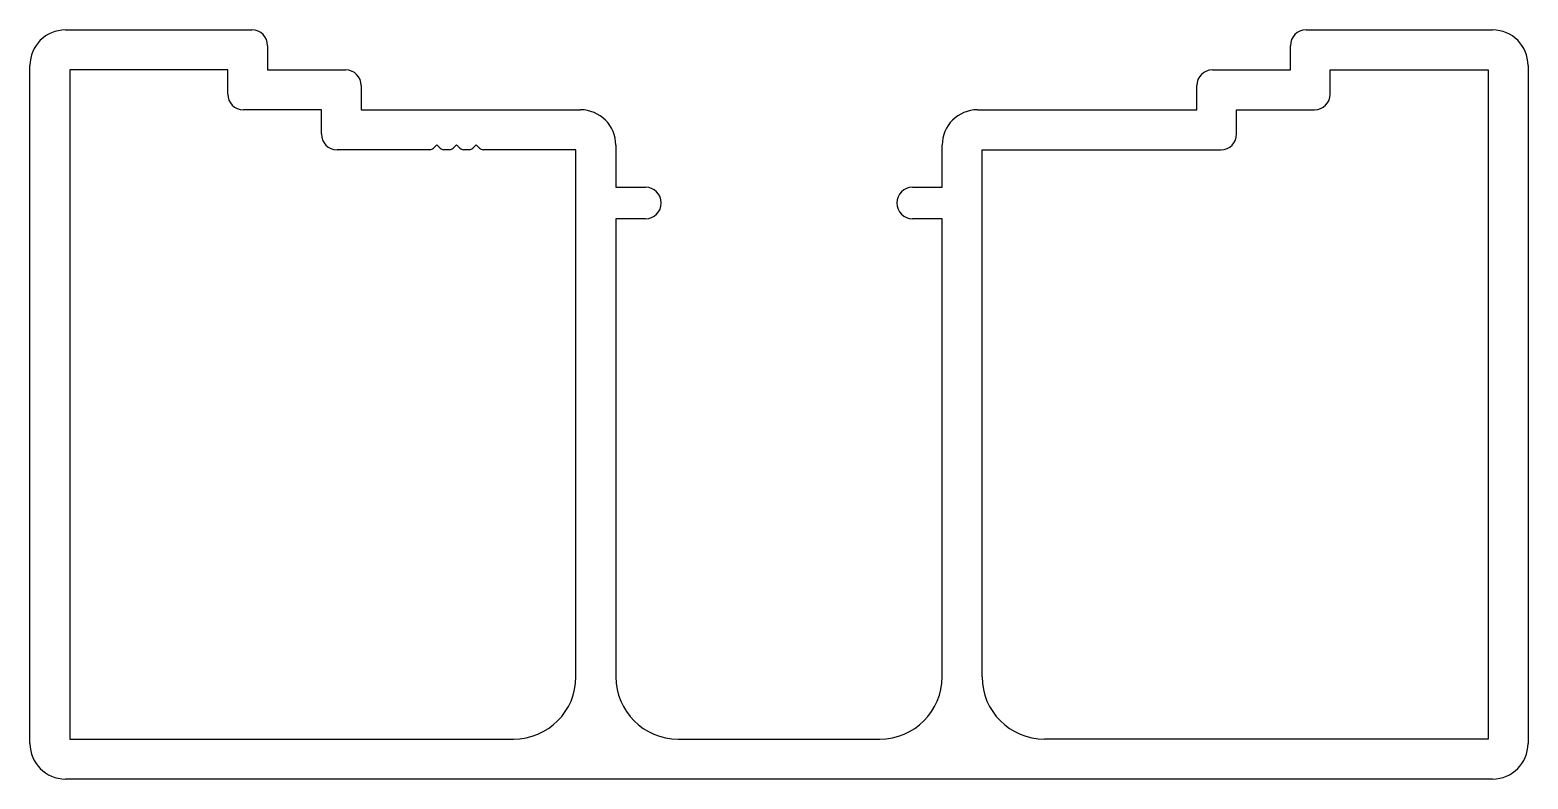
# Model space of a CAD drawing. Extents: x -38.1 to 38.1, y 0.5 to 38.6.
import ezdxf

# ---------------------------------------------------------------- set-up
doc = ezdxf.new("R2010")
doc.units = 0
doc.layers.get('0').update_dxf_attribs({"linetype": 'CONTINUOUS'})
doc.layers.add('1', color=7, linetype='CONTINUOUS')

msp = doc.modelspace()

# ---------------------------------------------------------------- linework, layer by layer
at = {"color": 7}
for p, q in [((-36.288, 38.58), (-26.799, 38.58)), ((26.822, 38.58), (36.312, 38.58)), ((-25.999, 37.78), (-25.999, 36.55)), ((26.022, 36.55), (26.022, 37.78)), ((-38.088, 2.28), (-38.088, 36.78)), ((38.112, 36.78), (38.112, 2.28)), ((-25.999, 36.55), (-22.036, 36.55)), ((22.06, 36.55), (26.022, 36.55)), ((28.052, 35.32), (28.052, 36.55)), ((28.052, 36.55), (36.082, 36.55)), ((36.082, 36.55), (36.082, 2.51)), ((-21.236, 35.75), (-21.236, 34.52)), ((21.26, 34.52), (21.26, 35.75)), ((-21.236, 34.52), (-10.088, 34.52)), ((10.112, 34.52), (21.26, 34.52)), ((23.29, 34.52), (27.252, 34.52)), ((23.29, 33.29), (23.29, 34.52)), ((-8.288, 32.72), (-8.288, 30.58)), ((8.312, 30.58), (8.312, 32.72)), ((10.342, 5.68), (10.342, 32.49)), ((10.342, 32.49), (22.49, 32.49)), ((-8.288, 30.58), (-6.778, 30.58)), ((6.802, 30.58), (8.312, 30.58)), ((-5.978, 29.78), (-5.978, 29.78)), ((6.002, 29.78), (6.002, 29.78)), ((-6.778, 28.98), (-8.288, 28.98)), ((-8.288, 28.98), (-8.288, 5.68)), ((8.312, 28.98), (6.802, 28.98)), ((8.312, 5.68), (8.312, 28.98)), ((-5.118, 2.51), (5.142, 2.51)), ((36.082, 2.51), (13.512, 2.51)), ((36.312, 0.48), (-36.288, 0.48))]:
    msp.add_line(p, q, dxfattribs=at)
for centre, radius, start, end in [((-36.288, 36.78), 1.8, 90, 180), ((-26.799, 37.78), 0.8, 0, 90), ((26.822, 37.78), 0.8, 90, 180), ((36.312, 36.78), 1.8, 0, 90), ((-22.036, 35.75), 0.8, 0, 90), ((22.06, 35.75), 0.8, 90, 180), ((27.252, 35.32), 0.8, 270, 360), ((-10.088, 32.72), 1.8, 360, 90), ((10.112, 32.72), 1.8, 90, 180), ((22.49, 33.29), 0.8, 270, 360), ((-6.778, 29.78), 0.8, 270, 89.99996), ((6.802, 29.78), 0.8, 90, 270), ((-5.118, 5.68), 3.17, 180, 270), ((5.142, 5.68), 3.17, 270, 0), ((13.512, 5.68), 3.17, 180, 270), ((-36.288, 2.28), 1.8, 180, 270), ((36.312, 2.28), 1.8, 270, 360)]:
    msp.add_arc(centre, radius, start, end, dxfattribs=at)
at = {"layer": '1', "color": 7, "linetype": 'CONTINUOUS'}
for p, q in [((-28.029, 36.55), (-36.058, 36.55)), ((-36.058, 36.55), (-36.058, 2.51)), ((-28.029, 35.32), (-28.029, 36.55)), ((-23.266, 34.52), (-27.229, 34.52)), ((-23.266, 33.29), (-23.266, 34.52)), ((-17.746, 32.49), (-22.466, 32.49)), ((-17.398, 32.734), (-17.569, 32.563)), ((-17.215, 32.563), (-17.386, 32.734)), ((-16.746, 32.49), (-17.038, 32.49)), ((-16.398, 32.734), (-16.569, 32.563)), ((-16.215, 32.563), (-16.386, 32.734)), ((-15.746, 32.49), (-16.039, 32.49)), ((-15.398, 32.734), (-15.569, 32.563)), ((-15.215, 32.563), (-15.387, 32.734)), ((-10.318, 32.49), (-15.039, 32.49)), ((-15.039, 32.49), (-15.039, 32.49)), ((-10.318, 5.68), (-10.318, 32.49)), ((-36.058, 2.51), (-13.488, 2.51))]:
    msp.add_line(p, q, dxfattribs=at)
for centre, radius, start, end in [((-27.229, 35.32), 0.8, 180, 270), ((-22.466, 33.29), 0.8, 180, 270), ((-17.746, 32.74), 0.25, 270, 315), ((-17.392, 32.728), 0.008, 45, 135), ((-17.038, 32.74), 0.25, 225, 270), ((-16.746, 32.74), 0.25, 270, 315), ((-16.392, 32.728), 0.008, 45, 135), ((-16.039, 32.74), 0.25, 225, 270), ((-15.746, 32.74), 0.25, 270, 315), ((-15.392, 32.728), 0.008, 45, 135), ((-15.039, 32.74), 0.25, 225, 270), ((-13.488, 5.68), 3.17, 270, 360)]:
    msp.add_arc(centre, radius, start, end, dxfattribs=at)

doc.saveas('drawing.dxf')
